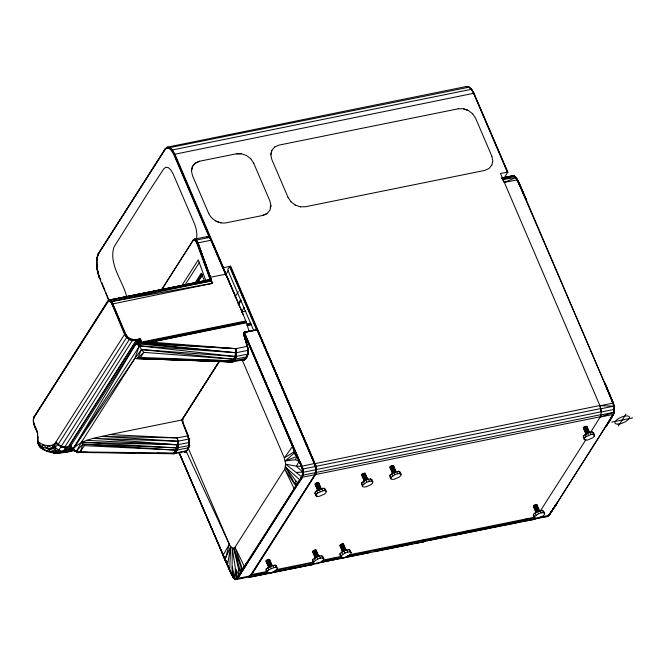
<?xml version="1.0" encoding="UTF-8"?>
<svg xmlns="http://www.w3.org/2000/svg" width="666" height="666" viewBox="0 0 666 666"><rect width="100%" height="100%" fill="white"/><g stroke="black" fill="none" stroke-linecap="round" stroke-linejoin="round"><path stroke-width="1" d="M600.366 417.008L614.293 412.096L613.894 406.143L612.27 400.849C617.682 409.707 611.779 418.889 606.243 425.89L613.611 413.811L613.311 414.377L600.366 417.008L601.348 411.746L599.949 405.486L314.077 463.836M157.109 453.221L174.675 453.638L175.449 453.055L178.238 447.76L177.298 437.895L109.832 434.582C97.136 437.953 82.551 438.752 73.069 448.959L72.269 449.034L70.746 447.385L69.813 445.804L70.013 444.78L135.323 342.357L140.351 338.653L141.6 342.724L73.069 448.959L74.567 450.765L79.803 452.447L173.26 453.762L186.405 451.257M184.565 451.207L184.582 451.889L185.564 452.231L186.305 451.357L188.545 447.635L189.394 443.231L188.012 435.797L182.201 421.17L182.526 418.814L219.289 361.18M175.449 453.055L77.248 451.889L73.069 448.959L134.815 358.508L232.983 361.871C237.471 358.907 235.223 353.055 235.797 348.659L247.377 346.312M96.878 260.606C94.672 262.845 102.922 289.718 97.802 272.411C96.37 266.15 95.646 259.107 98.843 253.238L164.835 149.742L167.333 147.153L466.108 86.547L469.405 87.537C472.261 88.886 477.472 99.808 471.595 89.269L172.086 150.025L171.612 150.666L173.759 154.454L209.39 237.595M136.921 340.892L141.458 349.55L143.831 352.356L233.708 359.24C238.17 359.207 235.822 351.365 235.797 348.659L151.082 342.133L141.6 342.724L139.311 339.46L132.817 340.193L129.287 339.502L126.465 337.279L124.575 334.374L111.921 304.087L110.631 301.407L108.999 300.541L107.651 301.415L34.066 417.266L109.174 300.058L208.508 279.92L210.764 281.035L212.346 283.366L111.921 304.087M184.582 451.889L186.63 451.015L186.338 451.606L229.312 544.214L230.686 546.636L232.251 548.06L233.766 548.268L235.015 547.227L284.74 469.214L285.706 464.194L284.315 457.925L242.307 360.223L243.59 360.522C247.594 356.635 243.548 361.538 241.117 359.89L242.59 360.589C253.388 356.493 244.822 340.126 243.515 333.35L244.189 332.226L257.467 329.82L314.802 463.511L316.134 470.92L315.401 474.075L249.492 576.781L236.763 579.453L234.981 579.212L231.918 575.391L179.071 452.772M70.013 444.78L73.069 448.959L135.914 343.781L135.956 341.633L139.277 345.854L234.998 356.485L234.782 359.215L232.983 361.871L245.696 359.29M247.427 345.854L243.423 333.316L244.38 332.326L292.857 446.145C296.07 455.86 303.513 464.51 303.263 475.124L237.679 578.421L236.455 579.42L235.265 579.245L233.416 577.813L231.01 573.276C232.351 575.582 233.491 579.587 236.763 579.453L302.431 477.264L303.48 472.227L303.038 469.022L244.189 332.226L243.423 333.316L247.136 345.87L243.723 332.9L244.189 332.226L251.781 331.044M315.95 469.413L315.884 467.174L315.401 474.075L316.134 470.92L314.802 463.511L257.467 329.82L244.38 332.326L257.151 329.645L257.559 330.153M243.59 360.522L243.606 360.065C246.445 358.691 247.96 355.078 248.06 352.064M243.714 333.216L244.014 332.55L301.515 466.217L302.805 472.219L301.756 476.898L237.429 578.296L236.155 579.037L234.981 579.212L231.935 575.274L225.2 560.331L225.474 558.316L230.686 546.636L229.662 570.304L233.2 577.031M189.818 438.861L177.797 441.25L176.856 450.116L174.675 453.638L172.685 453.438L174.925 453.138M230.461 572.161L179.279 452.747L232.034 575.449L232.251 548.06L235.406 568.464L237.679 578.421L250.616 575.79L315.501 473.876L314.893 474.733L302.173 477.247L285.706 464.194L296.437 466.2L301.357 466.367L314.685 463.444L315.875 467.482M247.053 356.76L234.782 359.215L236.272 356.41L235.797 348.659L141.6 342.724L140.351 338.653C134.798 340.875 128.288 339.235 125.175 333.949L111.771 301.473L110.456 300.249L109.174 300.058L107.8 301.099L34.008 416.891C31.727 422.435 35.548 427.988 37.471 433.008C37.829 437.096 37.221 441.325 38.636 445.271C47.186 455.702 62.954 453.596 74.459 450.133M501.64 178.122L512.778 175.749L514.277 175.966L517.499 179.945L526.39 199.883L517.515 179.828L504.237 182.417L502.539 179.604L515.859 177.372L517.182 179.795L604.636 383.05C607.991 392.624 616.458 403.463 613.528 414.269M230.686 546.636L227.414 565.317L223.035 555.336L229.312 544.214L188.262 448.21L189.369 445.412M301.756 476.898L236.155 579.037L234.757 578.837L235.406 568.464L238.969 575.216L236.455 579.42L235.406 568.464M196.587 239.227L196.903 234.407L196.204 229.054L194.589 223.976L173.16 173.984L170.896 169.988L168.315 167.616L165.792 167.233L163.728 168.881L146.97 194.489L114.003 246.969C108.433 264.344 122.735 280.636 126.79 296.919M266.966 571.503L251.298 574.575L250.175 575.566L251.706 574.6L315.501 474.542L316.275 472.419L316.05 466.317L230.602 266.167L222.727 267.948M188.262 448.21L189.319 443.348L187.929 435.622L189.377 442.649L189.136 445.854L186.338 451.606L185.564 452.231L184.349 451.54L185.881 451.673L186.413 451.14L185.764 452.039L185.09 452.056L186.63 451.015M38.054 436.821C34.965 448.085 49.317 455.02 58.741 450.224L129.287 339.502L132.634 340.684L139.311 339.46L140.859 343.29L235.797 348.659C236.355 353.305 235.822 358.791 232.009 361.988L233.749 360.839L246.029 358.366M256.527 330.303L257.151 329.645L315.801 467.207L314.677 463.403L316.05 466.317L316.059 471.045L314.893 474.733M99.45 277.889C96.853 270.005 94.505 259.923 99.267 252.381L165.268 148.884L98.31 253.696C92.557 270.155 103.838 286.18 108.916 301.082M193.981 360.547L134.815 358.508L141.458 349.55L233.708 359.24L236.272 351.673L235.881 357.242L235.19 357.292L231.51 361.988L134.815 358.508L81.41 442.266L76.507 451.048L74.567 450.765L72.469 449.55L70.746 447.385L70.729 446.004L135.914 343.781L135.323 342.357M315.667 472.61L302.947 475.116L295.92 485.647L285.514 467.082L299.775 479.82L300.857 479.095C307.567 468.256 294.813 456.976 292.466 446.428L243.814 332.933L243.423 333.316M178.521 444.672L177.797 441.25L101.573 436.388L177.298 437.895C178.405 441.799 179.595 446.62 176.856 450.116L84.332 445.662L81.41 442.266L177.406 444.755L189.227 442.507M177.298 437.895L188.237 435.78L182.842 422.352C182.334 416.2 182.226 417.74 182.509 422.311L188.961 439.069L189.377 442.649L188.794 446.736L189.319 443.348M135.914 343.781L139.277 345.854L235.747 352.722L140.251 344.081L138.12 340.226L132.817 340.193L126.465 337.279L112.146 303.871L110.631 301.407L107.651 301.415L109.224 300.191L209.624 280.011L109.174 300.058L111.771 301.473L210.764 281.035L196.453 240.001L194.83 239.069L193.115 240.143L161.139 290.334M233.416 577.813L223.035 555.336M241.217 567.482L240.717 572.335L238.445 568.706L233.766 548.268L241.217 567.482L242.499 569.455L244.489 566.774L235.015 547.227L242.499 569.455M248.093 350.799C246.553 363.286 248.926 347.893 247.527 346.661M96.928 264.985L96.911 261.755M97.319 258.974L97.602 257.026M177.789 444.738L176.315 450.149L174.384 453.18L173.26 453.762L175.766 450.149L177.406 444.755L93.756 438.353L177.797 441.25M268.897 567.823L266.034 561.13L266.65 560.173L269.613 559.565L272.078 565.301M266.192 568.997L265.967 570.246L266.983 572.627L268.14 573.268L270.363 573.143L275.491 570.895L277.031 569.38L277.256 568.131L276.24 565.759L275.083 565.109L270.171 566.108L266.192 568.997L267.208 571.378L266.983 572.627M269.539 560.006L269.613 559.565M276.015 567.007L276.24 565.759M317.482 490.043L315.026 484.307L315.634 483.341L317.432 482.559L318.606 482.733L321.478 489.435M314.96 493.414L315.185 492.166L316.725 490.651L321.853 488.403L324.076 488.278L325.224 488.927L326.248 491.308L326.024 492.557L324.484 494.072L319.347 496.312L317.133 496.445L315.975 495.795L314.96 493.414L316.109 494.064M315.975 495.795L316.2 494.547L315.185 492.166M318.606 482.733L320.987 488.911M315.426 558.391L312.562 551.698L314.027 550.249L316.142 550.124L319.014 556.818M312.72 559.557L312.496 560.805L313.52 563.186L314.668 563.836L316.891 563.702L322.028 561.463L323.559 559.948L323.784 558.699L322.769 556.318L321.611 555.669L316.7 556.668L312.72 559.557L313.736 561.938L313.52 563.186M316.067 550.566L316.142 550.124M342.357 551.348L339.893 545.612L340.509 544.646L342.299 543.864L343.481 544.047L346.345 550.74M340.051 553.471L339.827 554.72L340.85 557.101L341.999 557.75L344.222 557.617L349.359 555.377L350.899 553.862L351.124 552.613L350.1 550.233L348.951 549.583L344.039 550.582L340.051 553.471L341.075 555.852L340.85 557.101M343.398 544.48L343.481 544.047M364.419 481.56L361.555 474.866L362.171 473.901L365.135 473.301L367.599 479.037M361.713 482.725L361.488 483.974L362.512 486.355L363.661 487.004L365.884 486.879L371.012 484.632L372.552 483.116L372.777 481.868L371.761 479.487L370.604 478.837L365.692 479.836L361.713 482.725L362.729 485.106L362.512 486.355M365.06 473.734L365.135 473.301M371.536 480.735L371.761 479.487M392.724 473.959L389.851 467.266L390.467 466.3L393.44 465.7L395.895 471.436M390.01 475.124L389.793 476.373L390.809 478.754L391.958 479.403L394.18 479.279L399.317 477.031L400.857 475.516L401.082 474.267L400.058 471.886L398.909 471.237L393.997 472.236L390.01 475.124L391.034 477.505L390.809 478.754M393.44 465.7L395.82 471.869M503.871 178.43L507.8 172.136L473.859 93.265L173.759 154.454M535.822 512.104L533.358 506.368L533.974 505.402L535.772 504.62L536.946 504.795L539.818 511.488M533.524 514.227L533.3 515.476L534.315 517.857L535.472 518.506L537.687 518.373L542.823 516.133L544.363 514.61L544.588 513.369L543.564 510.988L542.415 510.339L537.504 511.338L533.524 514.227L534.54 516.608L534.315 517.857M536.946 504.795L536.33 505.76M586.188 434.715L583.324 428.022L583.932 427.056L586.904 426.448L589.36 432.192M583.483 435.88L583.258 437.129L584.273 439.51L585.431 440.159L587.645 440.026L592.782 437.787L594.322 436.272L594.547 435.023L593.523 432.642L592.374 431.993L587.462 432.992L583.483 435.88L584.498 438.261L584.273 439.51M586.904 426.448L586.288 427.414M171.612 150.666L169.164 148.443L169.505 147.677L469.289 87.154M315.501 469.047L315.784 467.141L316.467 469.53L315.501 474.542L600.374 416.758L601.148 414.635L316.275 472.419L314.71 474.317L315.501 474.542M242.59 360.589L243.007 359.94L244.514 360.056L246.795 356.959L247.943 354.046L236.272 356.41M192.491 175.641L191.45 170.854L192.457 166.458L195.321 163.07L199.617 161.214L236.372 153.813L241.425 153.721L246.528 155.536M191.475 170.904L192.474 166.5L195.338 163.12L199.642 161.264M274.667 146.978L271.82 150.408L270.796 154.762L271.836 159.549L288.062 197.386M270.821 154.803L271.82 150.408M270.937 205.761L269.955 210.206L267.091 213.595L262.795 215.451L226.04 222.852C218.931 223.934 211.771 219.863 208.691 213.436M491.833 165.201L492.807 160.756L491.791 156.011M556.893 503.471L550.424 513.336L547.668 516.433L535.922 518.048L534.681 519.08L547.668 516.433L549.075 515.317L609.365 420.987L614.293 412.096M247.136 345.87L243.515 333.35C248.002 349.001 246.994 344.58 247.952 350.249C249.176 352.064 244.797 361.23 247.502 355.011L246.52 357.517M547.668 516.433L549.075 515.317L556.868 503.23L548.867 515.417L538.911 517.44M556.784 503.671L554.445 507.301L613.611 413.811M97.752 256.052L98.46 253.396L96.953 258.025M225.474 558.316L229.312 544.214M34.166 416.575L33.4 419.48L34.241 417.241M315.459 473.218L316.025 471.337M188.886 446.545L188.228 447.96M614.277 411.838L613.636 414.061L606.243 425.89M44.68 450.158L42.283 447.111L42.84 444.597L47.91 448.709L50.599 451.831C58.666 451.898 66.467 453.513 74.509 450.074L62.304 452.597L54.296 453.155C49.734 451.273 44.739 450.607 40.484 447.76L38.561 444.988L38.911 444.622L37.92 441.783L42.84 444.597L47.669 445.671L52.273 445.229L54.878 443.448L57.717 444.405L61.305 446.936L64.685 447.244L132.9 339.568L136.055 339.96L140.351 338.653M314.685 463.444L315.859 469.721L303.48 472.227L302.714 469.097L299.084 461.388L295.504 459.707L285.289 460.972L293.897 453.288L294.63 451.423L292.624 446.278L284.315 457.925L294.63 451.423M295.504 459.707L296.836 456.41L244.014 332.55L303.038 469.022L315.434 466.508M270.146 207.7L270.954 205.811L269.913 201.015L253.696 163.178M301.257 478.504L302.947 475.116M98.784 252.864L99.267 252.381M164.835 149.742L166.991 147.336L169.505 147.677L172.086 150.025L174.359 154.021L243.465 315.243L246.303 322.153L249.109 331.526M182.526 418.814L182.218 420.055L182.451 419.672M250.724 575.582L249.076 576.365L250.691 575.324L249.492 576.781L247.644 576.739M256.81 330.303L257.151 329.645M606.46 425.782L609.365 420.987M129.287 339.502L129.862 338.486M300.549 478.862L294.73 488.911L294.222 488.769L284.74 469.214L294.63 484.149M98.31 253.696L98.943 252.547M237.429 578.296L244.322 566.566M609.282 421.295L614.127 412.237L601.14 414.876M69.997 446.536L65.518 447.918L62.304 452.597L64.46 451.548L66.367 449.642L67.957 446.928L69.997 446.52C65.776 447.868 61.297 446.961 57.717 444.405L55.986 441.941L124.575 334.374L125.583 333.824L127.289 336.472L58.133 444.43L53.63 448.551L47.91 448.709L42.283 447.111L38.636 445.271L37.804 441.916M244.738 566.908L237.945 578.429L236.763 579.453M107.701 301.79L109.224 300.191M245.005 566.916L243.157 568.589L238.969 575.216L238.445 568.706M550.507 513.028L547.91 516.175L554.528 506.993M161.613 289.877L193.431 239.985L194.056 239.352L196.453 240.001L209.615 237.429L211.33 240.001L243.465 315.243M72.486 448.459L66.367 449.642L64.685 447.244L68.082 447.136L135.981 340.659L135.939 339.543M181.568 286.072L198.252 259.906L206.01 281.085M184.54 285.731L199.559 262.179M84.332 445.662L79.803 452.447L74.625 451.09L72.469 449.55L70.729 446.004M236.005 351.69L236.305 354.645L234.998 356.485L141.458 349.55L137.637 358.266L140.568 357.467L143.831 352.356L137.637 358.266L234.282 360.747M195.313 282.467L201.207 273.226L204.812 281.635M196.004 283.058L201.898 273.818M196.678 283.008L202.248 274.284M197.419 282.509L202.431 274.642M197.752 282.442L202.206 275.449M230.602 266.167L229.604 266.733L227.672 269.763L253.788 330.702M225.799 274.7L228.58 270.338M235.006 296.894L238.353 291.641M237.978 303.937L240.767 299.558M238.386 304.961L241.167 300.607M241.408 311.929L244.181 307.584M219.505 361.072L182.459 419.28L219.214 361.646M539.91 511.588L585.922 439.652M590.359 432.684L600.374 416.758M618.439 425.915L625.973 414.102M243.157 568.589L240.717 572.335L233.766 548.268M556.568 503.779L548.867 515.417L550.008 513.961M316.134 470.92L315.859 469.721M244.514 360.056L245.388 358.749L245.321 359.207M294.047 488.553L296.786 485.214L294.222 488.769M70.746 447.385C71.562 449.883 85.947 456.851 72.469 449.55M550.424 513.336L549.159 514.868M188.944 439.294L188.478 436.596M296.786 485.214L302.431 477.264L300.857 479.095L301.923 477.114L299.775 479.82M185.956 451.573L185.764 452.039L186.338 451.606M491.808 165.151L488.961 168.581L484.665 170.438L305.386 206.76L300.308 206.801M112.521 303.663L110.456 300.249L210.764 281.035L196.02 241.125L196.387 240.701L194.83 239.069L192.949 240.443L194.938 240.035L196.387 240.701L197.869 242.549L212.346 283.366L111.771 301.473L125.583 333.824M250.691 575.324L249.492 576.781L247.644 576.473M192.982 240.809L194.056 239.352L192.949 240.443L195.221 239.527L194.938 240.035L193.856 239.868L196.02 241.125L197.094 242.849L212.346 283.366L196.387 240.701M316.2 494.547L317.74 493.031L322.877 490.784L325.1 490.659L326.248 491.308M267.208 571.378L268.748 569.863L273.884 567.615L276.107 567.49L277.256 568.131M362.729 485.106L366.716 482.217L369.405 481.352L371.628 481.218L372.777 481.868M391.034 477.505L395.013 474.617L397.71 473.751L399.925 473.618L401.082 474.267M313.736 561.938L317.724 559.049L320.413 558.175L322.635 558.05L323.784 558.699M341.075 555.852L345.055 552.963L347.752 552.089L349.966 551.964L351.124 552.613M584.498 438.261L586.038 436.746L591.175 434.498L593.389 434.374L594.547 435.023M534.54 516.608L538.519 513.711L541.217 512.845L543.431 512.72L544.588 513.369M164.777 149.367L167.333 147.153L169.863 147.494L172.469 149.858L174.758 153.888L223.501 267.607M249.159 576.939L250.399 575.907M303.48 472.227L302.805 472.219L296.437 466.2L299.084 461.388L293.956 449.7L293.123 446.062M182.284 421.137L182.234 419.796L182.842 422.352L182.151 419.93M220.038 361.313L231.51 361.988L234.016 360.797M250.175 575.566L251.706 574.6M72.444 448.335L66.367 449.642L59.058 452.539L47.91 448.709L47.669 445.671L53.63 448.551L56.235 451.481L60.082 452.788L57.168 453.105L54.479 452.53M504.237 182.417L516.108 177.481L526.073 199.725C522.086 192.008 520.695 182.018 514.277 175.966L501.606 178.172M274.683 147.019L278.962 145.121L458.25 108.799M262.77 215.401L267.066 213.545M285.289 460.972L296.836 456.41L293.897 453.288M97.153 269.713L97.178 266.55L97.519 268.498M502.539 179.604L514.277 175.966L516.108 177.481L526.39 199.883M209.615 237.429L211.297 240.185L196.861 243.073L194.938 240.035L196.02 241.125M302.389 469.18L303.038 469.022M312.079 562.395L312.978 564.493L250.25 576.864L252.231 576.398M501.906 178.23L512.778 175.749L514.676 176.382M246.503 322.777L151.082 342.133L246.087 321.536L141.6 342.724M134.49 295.413L142.599 293.714M153.754 291.375L208.508 279.92M151.082 342.133L246.303 322.153M47.91 448.709L53.28 448.368L52.273 445.229L53.63 448.551L53.646 444.588C57.209 452.414 66.65 452.705 73.635 449.658L74.858 451.09L79.803 452.447L77.065 451.948L75.25 450.782L74.625 451.09L72.269 449.034M285.056 569.83L277.114 571.445M287.046 569.422L294.98 567.807M296.961 567.407L304.895 565.784M306.876 565.384L312.978 564.493L251.39 576.989L250.491 574.891M507.8 172.136L500.499 173.435L599.941 405.727L601.331 411.988L614.302 409.357M194.83 239.069L207.526 236.488L209.915 237.97M502.98 178.088L512.778 175.749L514.568 176.099M241.8 311.946L245.871 311.122M141.775 342.058L245.854 320.945M246.92 323.976L250.99 323.143M246.986 325.299L251.049 324.475M247.186 325.499L251.249 324.675M236.447 352.672L248.102 350.316M109.832 434.582L183.183 419.697M68.082 447.136L70.729 446.603M189.952 445.387L176.765 447.868L82.859 444.164L76.507 451.048L80.37 451.864L82.859 444.164L175.766 450.149M177.381 450.033L176.856 450.116L189.102 447.652M173.734 453.338L187.179 450.674M316.05 466.317L600.923 408.533M600.907 408.774L614.069 406.118L604.853 383.033M316.467 469.53L601.348 411.746M611.704 422.136L632.7 417.882M276.124 569.646L313.761 562.004M322.918 560.148L341.233 556.435M349.375 554.786L534.54 517.224M291.675 566.758L293.706 566.35M334.407 558.091L336.438 557.675M380.186 548.801L382.226 548.393M422.918 540.134L424.958 539.726M436.147 537.454L438.178 537.037M466.666 531.26L470.737 530.436M478.879 528.787L480.91 528.371M524.658 519.497L526.698 519.08M250.458 575.632L267.757 572.127M274.875 570.679L313.536 562.837M321.678 561.188L342.024 557.059M347.111 556.027L535.339 517.848M240.975 578.088L242.882 577.705M317.099 563.17L313.045 563.994L423.884 541.824L423.31 540.484M319.122 562.762L330.261 560.506M332.284 560.089L359.632 554.545M361.655 554.137L369.755 552.489M374.816 551.465L382.925 549.816M384.948 549.408L412.287 543.864M414.319 543.448L423.884 541.824M427.006 540.809L438.145 538.553M440.176 538.145L448.276 536.496M453.338 535.472L477.647 530.544M479.67 530.128L490.809 527.872M492.832 527.455L500.932 525.815M502.963 525.407L520.179 521.911M522.202 521.503L534.815 519.255L534.24 517.923M423.967 541.425L534.815 519.255M66.367 449.642L72.436 448.418M250.25 576.864L252.239 576.465M254.229 576.065L259.199 575.058M261.189 574.658L265.168 573.851M267.166 573.451L275.125 571.844M64.46 451.548L73.61 449.717M210.514 277.214L225.624 274.259L233.749 292.316M502.838 178.18L504.795 177.814M309.848 564.718L311.838 564.368M72.944 449.766L73.651 449.675L71.811 448.185M215.784 361.297L231.435 361.705M242.466 359.99L243.606 360.065M177.114 450.083L176.315 450.149L176.765 447.868L81.41 442.266M234.249 359.249L235.04 359.19M38.636 445.271L37.904 442.041L37.562 432.967L34.341 425.724L34.848 425.799L33.866 422.361M312.562 551.698L313.736 551.873M613.103 403.096L614.069 406.118L613.103 403.096L599.941 405.727L613.894 406.143M296.67 472.352L302.805 472.219M139.077 358.425L134.815 358.508L139.277 345.854L138.12 340.226L132.634 340.684M458.225 108.758L463.32 108.758L468.381 110.481L472.71 113.853M236.372 153.813L241.45 153.763M79.221 452.122L87.529 452.239M109.341 452.547L135.298 452.913M197.094 360.647L212.67 361.188M140.568 357.467L232.667 360.872M191.25 359.973L194.33 360.123M205.644 360.647L212.837 360.98M86.88 440.359L177.406 444.755M206.493 237.437L207.526 236.488L209.257 237.404L210.831 239.918L225.94 274.842L211.164 239.902L236.805 299.442M140.859 343.29L235.747 352.722M466.108 86.547L469.006 86.921L471.853 89.76M166.791 147.686L169.247 148.019L171.77 150.316L173.993 154.229L211.671 242.141M166.783 148.118L169.164 148.443M61.305 446.936L65.518 447.918M60.082 452.788L59.058 452.539L58.741 450.224M230.686 361.788L231.51 361.988M98.685 275.791L99.584 277.247M463.32 108.758L468.398 110.531M295.229 205.028L300.333 206.851M215.909 221.17L220.979 222.944M50.599 451.831L54.296 453.155M223.027 555.452L232.251 575.424M39.269 445.338L40.36 447.502L43.173 449.134M266.034 561.13L268.889 567.099M61.189 446.295L58.133 444.43L55.986 441.941L54.878 443.448L56.019 451.123M225.2 560.331L227.622 561.813M246.503 155.494L250.832 158.858M290.925 201.706L295.254 205.078M207.909 236.53L208.391 237.171M124.808 334.157L126.815 336.879L129.57 339.036M108.999 300.541L112.146 303.871M468.639 86.888L471.245 89.252L473.534 93.282L507.292 172.061M285.514 467.082L295.696 480.719L297.827 482.742M37.904 442.041L42.283 447.111L40.36 447.502M517.182 179.795L523.051 192.124M225.849 561.813L179.021 452.58M472.685 113.803L475.591 118.215L491.808 156.06M288.037 197.344L290.942 201.756M250.816 158.816L253.721 163.228M515.859 177.372L517.399 179.778M70.721 446.337L71.445 447.569M125.175 333.949L126.815 336.879M196.453 240.001L197.869 242.549L210.573 277.522M607.592 389.369L612.887 403.105L604.636 383.05L613.211 403.28L522.96 192.016M231.935 575.274L229.662 570.304M293.956 449.7L301.515 466.217M607.65 389.468L604.969 383.092L613.211 403.28L611.846 399.775M228.788 280.952L211.164 239.902L227.064 277.164M210.831 239.918L225.624 274.259M473.859 93.265L507.767 172.328M593.639 434.682L594.322 436.272M592.374 431.993L593.389 434.374M590.151 432.117L591.175 434.498M587.237 427.847L589.285 432.625M586.505 426.223L589.368 432.917M585.73 426.273L588.594 432.967M584.79 426.573L588.478 435.373M583.932 427.056L586.804 433.749M583.399 427.58L586.588 434.94M585.023 434.365L586.038 436.746M542.415 510.339L543.431 512.72M540.193 510.464L541.217 512.845M536.546 504.57L539.41 511.263M535.772 504.62L538.636 511.313M534.831 504.92L537.695 511.613M537.504 511.338L538.519 513.711M533.974 505.402L536.846 512.096M533.441 505.927L536.305 512.62M535.064 512.712L536.08 515.093M398.909 471.237L399.925 473.618M396.686 471.37L397.71 473.751M393.032 465.476L395.904 472.169M424.866 540.109L425.441 541.441M392.257 465.517L395.129 472.211M391.325 465.817L395.013 474.617M390.467 466.3L393.34 472.993M389.935 466.833L392.798 473.526M391.55 473.609L392.574 475.99M370.604 478.837L371.628 481.218M368.39 478.971L369.405 481.352M365.468 474.692L367.515 479.47M364.735 473.076L367.607 479.77M363.961 473.118L366.824 479.811M363.02 473.418L366.716 482.217M362.171 473.901L365.035 480.594M361.63 474.433L364.502 481.127M363.253 481.21L364.269 483.591M192.474 175.599L208.716 213.486M230.195 266.3L314.777 463.636M229.828 266.508L257.176 330.303M257.992 332.209L260.439 337.92M261.255 339.827L262.479 342.682M263.295 344.58L264.519 347.444M265.334 349.342L269.014 357.917M270.238 360.772L271.054 362.679M271.87 364.577L273.093 367.441M273.909 369.339L275.133 372.194M275.949 374.101L277.173 376.956M277.988 378.862L280.436 384.573M281.252 386.48L282.476 389.335M283.291 391.242L289.011 404.57M290.234 407.425L291.05 409.332M291.866 411.238L293.09 414.094M293.906 416L295.13 418.856M295.945 420.762L300.433 431.235M301.248 433.133L302.472 435.997M303.288 437.895L306.968 446.47M308.192 449.325L309.007 451.232M309.823 453.13L311.047 455.994M311.863 457.892L313.087 460.747M229.604 266.733L256.535 329.578M324.076 488.278L325.1 490.659M348.951 549.583L349.966 551.964M321.853 488.403L322.877 490.784M318.206 482.509L321.07 489.202M346.728 549.716L347.752 552.089M317.432 482.559L320.296 489.252M343.073 543.814L345.945 550.507M316.492 482.858L320.188 491.658M342.299 543.864L345.171 550.557M315.634 483.341L318.506 490.034M341.358 544.164L344.23 550.857M344.039 550.582L345.055 552.963M216.583 253.613L217.815 256.477M315.101 483.866L317.965 490.559M340.509 544.646L343.381 551.34M316.725 490.651L317.74 493.031M339.976 545.171L342.84 551.864M341.591 551.956L342.615 554.337M316.45 494.855L317.133 496.445M321.611 555.669L322.635 558.05M319.397 555.794L320.413 558.175M315.742 549.9L318.614 556.593M314.968 549.95L317.84 556.643M314.027 550.249L317.724 559.049M313.178 550.732L316.042 557.425M312.962 551.923L315.426 557.658M312.637 551.257L315.509 557.95M314.26 558.041L315.276 560.422M275.083 565.109L276.107 567.49M272.86 565.234L273.884 567.615M269.214 559.34L272.078 566.033M268.44 559.382L271.303 566.083M267.499 559.69L271.195 568.481M266.65 560.173L269.514 566.866M266.109 560.697L268.981 567.39M267.732 567.482L268.748 569.863M245.421 563.528L246.245 565.434M243.456 566.741L244.272 568.647M35.231 426.69L37.529 432.043M257.467 329.82L314.469 463.461M99.95 277.947L100.724 279.878M101.89 282.767L104.987 290.468M105.761 292.391L108.866 300.1M211.488 280.686L197.461 242.657L210.889 278.721L197.869 242.549M188.311 436.605L189.502 441.558M248.168 350.083L247.827 349.067L247.919 352.389M97.286 269.663L98.185 272.402M314.577 464.51L315.11 466.308M34.515 425.815L33.425 422.494L33.425 419.056M139.311 339.46L140.251 344.081M234.757 578.837L232.301 566.833L233.275 577.522M98.51 274.126L98.843 275.849M189.036 439.269L189.46 441.616M247.577 346.703L248.018 349.234M316.034 470.962L316.275 472.419M295.696 480.719L295.92 485.647M60.223 452.464L57.168 453.105L60.223 452.489M618.048 424.1A7.834 2.947 -23.2 0 0 629.478 417.665A7.834 2.947 -23.2 0 0 619.089 418.265A7.834 2.947 -23.2 0 0 618.048 424.1"/></g></svg>
